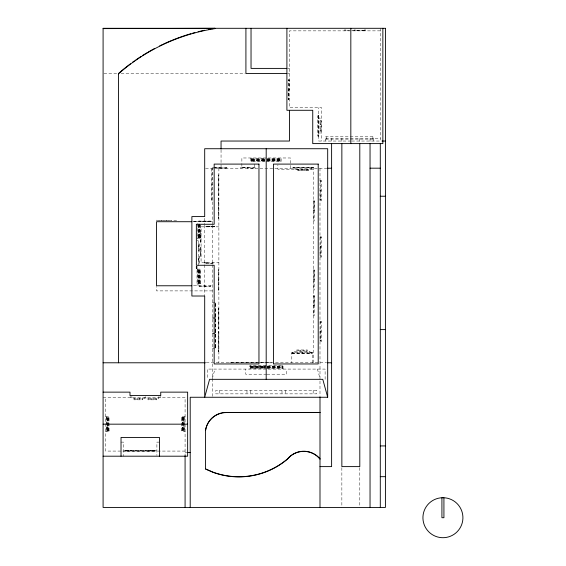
<?xml version="1.0" encoding="UTF-8"?>
<svg xmlns="http://www.w3.org/2000/svg" width="566" height="566" viewBox="0 0 566 566"><rect width="100%" height="100%" fill="white"/><g stroke="black" fill="none" stroke-linecap="round" stroke-linejoin="round"><path stroke-width="0.42" stroke-dasharray="2.83 2.12" d="M212.363 378.541L214.946 369.082M137.941 398.549L137.595 399.186L134.708 399.186L134.998 398.549M134.015 398.549L134.015 399.829L142.745 399.829L142.745 398.549L142.399 399.186L139.512 399.186L139.802 398.549M151.568 398.549L151.221 399.186L148.334 399.186L148.625 398.549M156.372 398.549L156.025 399.186L153.138 399.186L153.428 398.549M298.261 169.51L298.692 170.147L299.046 169.51M304.133 169.51L304.565 170.147L304.918 169.51M300.32 351.253L300.673 350.616L301.098 351.253M306.192 351.253L306.546 350.616L306.97 351.253M298.692 170.147L302.216 170.147L302.64 169.51M304.565 170.147L308.088 170.147L308.512 169.51L308.512 170.791L297.836 170.791L297.836 169.51M300.673 350.616L297.15 350.616L296.726 351.253L296.726 349.972L307.402 349.972L307.402 351.253M302.591 351.253L303.022 350.616L306.546 350.616M319.995 124.937L320.639 124.513L320.639 120.99L319.995 120.558L321.276 120.558L321.276 131.234L319.995 131.234M319.995 130.81L320.639 130.385L320.639 126.862L319.995 126.43M319.995 121.343L320.639 120.99M319.995 127.209L320.639 126.862M198.291 246.507L198.928 246.168L198.928 243.415L198.291 243.076M198.291 247.675L198.928 248.007L198.928 250.766L198.291 251.099L199.572 251.099L199.572 242.743L198.291 242.743M198.291 259.539L198.928 259.207L198.928 256.448L198.291 256.115L199.572 256.115L199.572 263.629M198.291 243.691L198.928 243.415M198.291 248.283L198.928 248.007M198.291 256.723L198.928 256.448M198.291 261.315L198.928 261.039L198.928 263.798L198.291 263.523M364.377 30.224L345.267 30.224L345.267 29.687M364.377 30.755L354.557 30.755L354.557 29.687M380.295 30.861L289.467 30.861L289.467 107.731L321.707 107.731L321.707 141.04M287.719 68.401L289.467 68.401M103.946 73.523L117.608 73.523M121.103 73.523L245.028 73.523M287.726 73.523L289.467 73.523M289.467 79.297L288.186 79.297L288.186 99.8L289.467 99.8M288.186 80.259L289.467 80.259M288.83 80.797L289.36 80.797M289.36 89.548L288.292 89.548L288.292 99.368L288.83 99.368L288.83 80.259M288.292 90.079L289.36 90.079L289.36 80.259M288.186 98.838L289.467 98.838M318.715 115.648L317.859 115.648L317.859 136.144L318.715 136.144M318.715 115.86L318.078 115.86L318.078 135.932L318.715 135.932M318.29 116.08L318.715 116.08M318.078 117.572L318.715 117.572M318.078 117.997L319.995 117.997L319.995 133.795L318.078 133.795M318.078 134.227L318.715 134.227M318.078 135.72L318.715 135.72M325.634 138.479L380.295 138.479M325.634 139.116L373.546 139.116M350.899 141.04L318.715 141.04L318.715 107.731M351.691 141.04L380.295 141.04M250.816 158.834L265.765 158.834M267.067 158.834L281.132 158.834M251.453 159.046L265.121 158.834M266.827 159.046L280.495 158.834M251.453 159.471L265.121 159.471L265.121 160.114L251.453 160.114M266.827 159.471L280.495 159.471L280.495 160.114L266.827 160.114M252.309 159.69L264.265 159.69M267.683 159.69L279.639 159.69M251.453 160.008L265.121 160.008M266.827 160.008L280.495 160.008M251.453 160.327L265.121 160.327L265.121 160.97L251.453 160.97M266.827 160.327L280.495 160.327L280.495 160.97L266.827 160.97M251.453 160.864L265.121 160.864M280.495 160.864L267.683 160.864L267.683 160.327M266.19 161.395L281.132 161.395L281.132 157.978M213.559 167.642L219.658 167.642L219.658 168.173M293.138 167.798L313.21 167.798M213.509 167.904L226.251 167.904M254.438 167.904L240.868 167.642L247.844 167.642L247.844 168.173M205.55 168.229L326.83 168.229M211.797 169.743L212.384 169.743M218.879 174.922L218.235 174.922L218.235 195.419L218.879 195.419M218.235 175.885L218.879 175.885M319.995 180.349L321.276 180.349L321.276 200.845L319.995 200.845M321.17 180.773L320.639 180.773L320.639 199.883M319.995 181.311L321.276 181.311M211.847 184.367L212.335 184.367M218.292 185.174L218.823 185.174M211.847 185.209L212.335 185.209M218.292 185.705L218.823 185.705M321.17 190.063L320.101 190.063L320.101 199.883M320.101 190.593L321.17 190.593M218.235 194.456L218.879 194.456M218.292 194.994L218.561 175.885M218.879 197.98L218.235 197.98L218.235 218.483L218.879 218.483M218.235 198.942L218.879 198.942M211.797 198.999L212.384 198.999M320.101 199.352L320.639 199.352M211.847 199.84L212.087 169.743M319.995 199.883L321.276 199.883M212.384 200.513L211.797 200.513L211.797 168.229M313.5 200.548L314.137 200.548L314.137 221.044L313.5 221.044M313.5 201.503L314.137 201.503M218.292 208.231L218.823 208.231M218.292 208.769L218.823 208.769M313.55 210.262L314.088 210.262M313.55 210.793L314.088 210.793L314.088 200.972L313.819 220.082M218.235 217.521L218.879 217.521M218.292 218.052L218.561 198.942M313.5 220.082L314.137 220.082M210.021 221.391L198.751 221.129M192.737 221.716L212.384 221.716L193.197 221.186M214.189 226.52L205.875 226.251L210.149 226.251L210.149 226.782M214.189 226.782L209.915 226.782L209.915 226.251M218.879 226.839L201.071 226.839L201.071 262.709L218.879 262.709M200.428 233.348L201.071 233.348M200.428 233.765L201.071 233.765M319.995 236.715L321.276 236.715L321.276 257.219L319.995 257.219M198.503 236.871L199.034 236.871M199.359 236.871L199.89 236.871M321.17 237.147L320.639 237.147L320.639 256.257M198.079 237.515L198.503 237.515M199.996 237.515L200.428 237.515M197.859 237.727L200.428 237.727M319.995 237.678L321.276 237.678M200.484 237.805L201.015 237.805M200.484 238.038L201.015 238.038M197.01 238.371L200.428 238.371M197.01 240.741L198.291 240.741L198.291 253.101M200.428 241.845L201.071 241.845M200.484 242.078L200.753 233.765M201.071 242.262L200.428 242.262L200.428 224.278M321.17 246.429L320.101 246.429L320.101 256.257M320.101 246.967L321.17 246.967M201.071 247.434L200.428 247.434L200.428 256.356L201.071 256.356M200.428 247.858L201.071 247.858M200.484 251.898L201.015 251.898M200.484 252.125L201.015 252.125M320.101 255.719L320.639 255.719M200.428 255.938L201.071 255.938M200.484 256.172L200.753 247.858M319.995 256.257L321.276 256.257M204.666 262.765L208.939 262.765L208.939 263.296M204.666 263.027L212.979 263.296M196.367 266.805L197.01 266.805M196.367 267.98L197.01 267.98M197.01 268.142L196.367 268.142L196.367 266.43L198.291 266.473L198.291 254.106M197.01 268.312L196.154 268.312L196.154 265.716M197.01 269.119L200.428 269.119L200.428 284.061L197.01 284.061M197.859 269.756L198.079 283.425M218.879 269.727L218.235 269.727L218.235 290.224L218.879 290.224M313.5 269.727L314.137 269.727L314.137 290.224L313.5 290.224M198.079 269.968L198.503 269.968M199.996 269.968L200.428 269.968M198.503 270.612L199.034 270.612M199.359 270.612L199.89 270.612M218.235 270.69L218.879 270.69M313.5 270.69L314.137 270.69M313.55 279.441L314.088 279.441M218.292 279.972L218.823 279.972M313.55 279.972L314.088 279.972L314.088 270.152L313.819 289.261M218.292 280.51L218.823 280.51M198.503 282.568L199.034 282.568M199.359 282.568L199.89 282.568M198.079 283.205L198.503 283.205M199.996 283.205L200.428 283.205M197.859 283.425L200.428 283.425M193.494 285.773L212.384 285.773M199.607 286.092L210.347 286.361M218.235 289.261L218.879 289.261M313.5 289.261L314.137 289.261M218.292 289.799L218.561 270.69M212.384 290.896L156.563 290.896L156.563 286.474M313.5 295.346L314.137 295.346L314.137 315.849L313.5 315.849M313.5 296.308L314.137 296.308M212.384 302.824L215.795 302.824L215.795 317.774L212.384 317.774M215.37 303.68L215.795 303.68M313.55 305.067L314.088 305.067M313.55 305.598L314.088 305.598L314.088 295.777L313.819 314.887M218.879 308.159L218.235 308.159L218.235 328.655L218.879 328.655M218.235 309.121L218.879 309.121M313.5 314.887L314.137 314.887M215.37 316.918L215.795 316.918M214.733 317.13L215.795 317.13M212.384 318.198L215.795 318.198L215.795 333.148L212.384 333.148M218.292 318.41L218.823 318.41M218.292 318.941L218.823 318.941M215.37 319.054L215.795 319.054M319.995 321.269L321.276 321.269L321.276 341.772L319.995 341.772M321.17 321.7L320.639 321.7L320.639 340.81M319.995 322.231L321.276 322.231M218.235 327.7L218.879 327.7M218.292 328.23L218.561 309.121M321.17 330.99L320.101 330.99L320.101 340.81M218.879 331.223L218.235 331.223L218.235 351.719L218.879 351.719M320.101 331.52L321.17 331.52M218.235 332.178L218.879 332.178M215.37 332.292L215.795 332.292M214.733 332.504L215.795 332.504M212.384 333.572L215.795 333.572L215.795 348.522L212.384 348.522M215.37 334.428L215.795 334.428M320.101 340.272L320.639 340.272M319.995 340.81L321.276 340.81M218.292 341.468L218.823 341.468M218.292 342.005L218.823 342.005M215.37 347.666L215.795 347.666M214.733 347.878L215.795 347.878M218.235 350.757L218.879 350.757M218.292 351.288L218.561 332.178M292.028 352.965L312.092 352.965M291.808 353.177L312.092 353.177L312.092 352.54L312.078 353.177M291.808 353.389L312.312 353.389M231.246 362.665L270.039 362.665M206.236 362.785L326.632 362.785M266.19 365.664L249.748 365.664L249.748 369.082M265.482 366.089L250.455 366.089L250.455 366.733L265.482 366.733M267.322 366.089L282.349 366.089M250.455 366.195L265.482 366.195M267.322 366.195L282.349 366.195M267.322 366.733L282.349 366.733M265.482 366.945L250.455 366.945L250.455 367.582L265.482 367.582M267.322 366.945L282.349 366.945M250.455 367.051L265.482 367.051M267.322 367.051L282.349 367.051M251.389 367.369L264.541 367.369M268.263 367.369L281.415 367.369M267.322 367.582L282.349 367.582M265.482 368.013L250.455 368.225M267.322 368.013L282.349 368.013M249.748 368.225L265.482 368.225M266.614 368.225L283.057 368.225M266.628 374.204L245.694 374.204L245.694 369.082M267.046 374.204L286.686 374.204L286.686 369.082M103.09 397.261L185.082 397.261L185.082 455.121M105.651 416.696L109.068 416.696L109.068 431.639L105.651 431.639M185.082 416.696L181.665 416.696L181.665 431.639L185.082 431.639M106.507 417.333L106.719 431.002M181.665 417.333L184.226 417.333M106.719 417.545L107.144 417.545M108.644 417.545L109.068 417.545M181.665 417.545L182.089 417.545M183.589 417.545L184.014 417.545M107.144 418.189L107.681 418.189M108 418.189L108.538 418.189M182.202 418.189L182.733 418.189M183.051 418.189L183.589 418.189M183.051 422.137L183.377 418.189M107.681 426.198L107.363 430.146M107.144 430.146L107.681 430.146M108 430.146L108.538 430.146M182.202 430.146L182.733 430.146M183.051 430.146L183.589 430.146M106.719 430.79L107.144 430.79M108.644 430.79L109.068 430.79M181.665 430.79L182.089 430.79M183.589 430.79L184.014 430.79M106.507 431.002L109.068 431.002M184.226 431.002L184.014 417.333M121.025 442.117L123.586 442.117L123.586 456.189M159.456 442.117L156.895 442.117L156.895 455.34M125.673 450.642L154.808 450.642M125.673 450.727L131.899 450.727M154.808 450.727L148.582 450.904M125.673 450.904L154.808 450.904M185.082 451.074L105.651 451.074L105.651 397.261M185.082 452.503L186.787 452.503M176.627 220.733L156.563 220.181L171.512 220.747M193.494 221.582L197.01 221.716M198.291 245.892L198.928 246.168M198.291 250.49L198.928 250.766M198.291 258.931L198.928 259.207M198.291 260.707L198.928 261.039M319.995 124.159L320.639 124.513M319.995 130.031L320.639 130.385M307.734 169.51L308.088 170.147M301.862 169.51L302.216 170.147M303.022 350.616L303.376 351.253M297.15 350.616L297.504 351.253M152.792 398.549L153.138 399.186M148.334 399.186L147.988 398.549L147.988 399.829L156.725 399.829L156.725 398.549M139.165 398.549L139.512 399.186M134.361 398.549L134.708 399.186M155.735 398.549L156.025 399.186M150.931 398.549L151.221 399.186M142.108 398.549L142.399 399.186M137.305 398.549L137.595 399.186M317.434 369.082L320.016 378.541M380.295 28.3L380.295 141.974M373.546 141.04L373.546 136.809L325.634 136.809L325.634 141.04M372.902 136.809L372.902 139.116M370.044 138.479L370.044 141.974M365.339 29.581L365.339 30.861M364.377 29.581L364.377 30.861M363.846 30.224L363.846 30.755M359.799 138.479L359.799 142.009M359.799 467.707L359.799 507.426M355.087 29.687L355.087 30.755M345.805 29.581L345.805 30.861M344.843 29.581L344.843 30.861M341.857 138.479L341.857 142.009M341.857 467.707L341.857 507.426M331.612 138.479L331.612 141.04M326.278 136.809L326.278 139.116M325.117 379.326L325.117 369.082L207.255 369.082L207.255 379.326M319.995 168.229L319.995 397.261M318.29 115.86L318.29 135.932M313.5 362.785L313.5 169.227L277.885 169.227L277.885 164.954M313.423 168.229L313.423 167.373L292.926 167.373L292.926 168.229M313.21 168.229L313.21 167.586L293.138 167.586L293.138 168.229M313.161 390.434L313.161 393.851M312.998 167.798L312.998 168.229M312.312 362.785L312.312 352.54L291.808 352.54L291.808 362.785M311.88 352.54L311.88 353.177M311.505 167.586L311.505 168.229M311.074 167.586L311.074 169.51L295.275 169.51L295.275 167.586M311.13 352.54L311.13 353.177M310.387 352.54L310.387 353.177M309.963 353.177L309.963 351.253L294.157 351.253L294.157 353.177M302.477 352.59L302.477 353.127M301.947 352.59L301.947 353.127M294.851 167.586L294.851 168.229M293.733 352.54L293.733 353.177M293.351 167.586L293.351 168.229M292.764 352.54L292.764 353.177M292.24 352.54L292.24 352.965M292.028 352.54L292.028 353.177M290.507 168.229L290.507 157.978L241.873 157.978L241.873 168.229M285.406 390.434L285.406 393.851M283.057 369.082L283.057 365.664L267.485 365.664L267.555 366.089M282.349 365.664L282.349 368.225M282.116 365.664L282.116 366.089M282.116 367.582L282.116 368.013M281.988 390.434L281.988 393.851M281.415 366.195L281.415 366.733M281.415 367.051L281.415 367.582M280.283 159.046L280.283 159.471M280.283 160.97L280.283 161.395M279.639 159.471L279.639 160.008M279.639 160.327L279.639 160.864M271.701 362.848L229.577 362.848M268.263 366.195L268.263 366.733M268.263 367.051L268.263 367.582M267.683 159.471L267.683 160.008M267.555 367.582L267.555 368.013M265.249 365.664L265.249 366.089M265.249 367.582L265.249 368.013M264.909 159.046L264.909 159.471M264.909 160.97L264.909 161.395L250.816 161.395L250.816 157.978M264.541 366.195L264.541 366.733M264.541 367.051L264.541 367.582M264.265 159.471L264.265 160.008M264.265 160.327L264.265 160.864M255.117 168.229L255.117 167.586L240.564 167.586L240.564 168.229M254.488 164.098L254.438 168.229L247.462 168.173L247.462 167.642M252.309 159.471L252.309 160.008M252.309 160.327L252.309 160.864M251.672 159.046L251.672 159.471M251.672 160.97L251.672 161.395M251.453 158.834L251.453 161.395M251.389 366.195L251.389 366.733M251.389 367.051L251.389 367.582M250.688 365.664L250.688 366.089M250.688 367.582L250.688 368.013M250.391 390.434L250.391 393.851M246.974 390.434L246.974 393.851M241.25 167.586L241.25 168.229M226.938 168.229L226.938 167.586L212.384 167.586L212.384 224.348M226.251 167.586L226.251 168.229L219.283 168.173L219.283 167.642M221.051 149.806L221.051 168.229M219.212 390.434L219.212 393.851M218.879 168.229L218.879 362.785M215.37 303.468L215.37 317.13M215.37 318.842L215.37 332.504M215.37 334.216L215.37 347.878M215.264 303.468L215.264 317.13M215.264 318.842L215.264 332.504M215.264 334.216L215.264 347.878M214.606 226.839L214.606 226.195L205.691 226.195L205.691 226.839M214.189 226.195L214.189 226.839M213.163 262.709L213.163 263.353L204.248 263.353L204.248 262.709M212.745 262.709L212.745 263.353M212.384 225.226L212.384 397.261M210.587 221.716L210.587 221.073L198.496 221.073L198.496 221.716M210.587 285.773L210.587 286.41L199.062 286.41L199.062 285.773M210.021 221.073L210.021 221.716M210.05 285.773L210.05 286.41M208.705 262.765L208.705 263.296M206.109 226.195L206.109 226.839M205.125 285.823L205.125 286.361M204.828 285.823L204.828 286.361M204.694 218.299L204.694 224.348M204.694 225.226L204.694 296.018M204.545 221.129L204.545 221.66M204.227 221.129L204.227 221.66M199.996 224.914L199.996 237.727M199.996 283.425L199.996 269.756L199.359 269.756L199.359 283.425M199.89 224.065L199.89 237.727M199.89 269.756L199.89 283.425M199.607 285.773L199.607 286.41M199.359 224.065L199.359 237.727M199.14 224.914L199.14 237.727M199.14 283.425L199.14 269.756L198.503 269.756L198.503 283.425M199.062 221.073L199.062 221.716M199.034 224.065L199.034 237.727M199.034 269.756L199.034 283.425M198.716 224.914L198.716 236.871M198.716 270.612L198.716 282.568M198.503 224.278L198.503 237.727M198.079 224.914L198.079 237.727M197.859 223.421L197.859 238.371M197.859 269.119L197.859 284.061M197.01 265.588L197.01 285.773M196.579 266.289L196.579 268.142M184.226 416.696L184.226 431.639M183.589 417.333L183.589 431.002L182.945 431.002L182.945 417.333M183.377 423.764L183.377 430.146M183.051 417.333L183.051 431.002M182.733 417.333L182.733 431.002L182.089 431.002L182.089 417.333M182.202 417.333L182.202 431.002M160.567 396.625L160.567 397.261M160.39 396.837L160.39 397.261M159.166 396.837L159.166 397.261M158.82 396.625L158.82 398.549L145.894 398.549L145.894 397.261M154.808 450.557L154.808 451.243M145.37 396.625L145.37 397.261M144.839 397.261L144.839 398.549L131.913 398.549L131.913 396.625M131.567 396.837L131.567 397.261M130.343 396.837L130.343 397.261M130.166 396.625L130.166 397.261M125.673 450.557L125.673 451.243M108.644 431.002L108.644 417.333L108 417.333L108 431.002M108.538 417.333L108.538 431.002M107.788 431.002L107.788 417.333L107.144 417.333L107.144 431.002M107.681 417.333L107.681 431.002M107.363 418.189L107.363 424.571M106.507 416.696L106.507 431.639M316.578 390.434L215.795 390.434L215.795 393.851L316.578 393.851L316.578 390.434M156.067 450.557L124.421 450.557L124.421 451.243L156.067 451.243L156.067 450.557"/><path stroke-width="0.85" d="M103.09 28.618L214.953 28.3A189.695 186.398 0 0 0 211.719 28.838M286.849 68.401L251.035 68.401L251.035 28.3M286.856 73.523L245.913 73.523L245.913 28.3M382 141.04L385.418 141.04M370.044 168.18L380.295 168.18M327.466 168.229L331.612 168.229M380.295 196.232L385.418 196.232M191.733 221.716L156.563 221.716L156.563 285.773L191.733 285.773M380.295 329.603L385.418 329.603M103.09 362.785L205.359 362.785M327.466 362.785L331.612 362.785M103.09 392.139L129.996 392.139L129.996 395.556L160.737 395.556L160.737 392.139L187.643 392.139L187.643 456.196L103.09 456.196M327.686 397.261L322.79 379.326L209.59 379.326L204.694 397.261L204.694 296.018L191.881 296.018L191.881 216.587L204.694 216.587L204.694 148.724L327.686 148.724L327.686 397.261L190.204 397.261L190.204 507.426M222.339 412.791A20.949 20.864 0 0 1 226.471 412.416L319.995 412.416M205.578 430.309A20.949 20.864 0 0 1 226.471 412.572L319.995 412.572M103.09 424.167L187.643 424.167M380.295 445.93L385.418 445.93M187.643 452.503L190.204 452.503M319.995 466.61L331.612 466.61L331.612 143.672M380.295 476.678L385.418 476.678M205.578 468.924L212.95 472.129A75.037 74.712 0 0 0 287.57 458.877A20.942 20.85 0 0 1 319.995 458.877M443.921 497.783L443.921 517.713L441.919 517.713L441.919 497.783M382.857 28.3L382.857 143.601L312.743 143.601L312.743 110.292L286.905 110.292L286.905 28.3M380.295 143.665L380.295 507.426M370.044 143.722L370.044 507.426M359.799 143.778L359.799 466.61L341.857 466.61L341.857 143.778M350.828 28.3L350.828 143.601M319.995 397.261L319.995 507.426M289.467 110.363L289.467 141.04L221.051 141.04L221.051 148.936M287.57 458.877L287.57 459.033A75.037 74.712 0 0 1 212.95 472.285L205.578 469.08L205.578 430.153A20.949 20.864 0 0 1 221.525 412.961M266.19 148.724L266.19 379.326M185.082 455.474L185.082 507.426M159.456 456.196L159.456 437.426L121.025 437.426L121.025 456.196M118.464 362.785L118.464 73.523A189.695 186.398 0 0 1 130.491 63.774M287.57 459.033A20.942 20.85 0 0 1 319.995 459.033M118.464 73.842A189.695 186.398 0 0 1 214.953 28.618M132.465 62.324A189.695 186.398 0 0 1 134.46 60.902M135.798 59.968A189.695 186.398 0 0 1 141.231 56.338M142.611 55.461A189.695 186.398 0 0 1 147.493 52.482M148.193 52.072A189.695 186.398 0 0 1 154.624 48.485M159.711 45.867A189.695 186.398 0 0 1 162.661 44.445M163.397 44.091A189.695 186.398 0 0 1 171.639 40.469M172.397 40.158A189.695 186.398 0 0 1 179.273 37.505M180.045 37.229A189.695 186.398 0 0 1 190.954 33.677M192.532 33.224A189.695 186.398 0 0 1 194.902 32.573M198.079 31.746A189.695 186.398 0 0 1 204.468 30.253M208.486 29.432A189.695 186.398 0 0 1 210.099 29.128M442.923 497.719L440.313 497.889A19.987 19.987 0 0 0 426.064 528.453A19.987 19.987 0 0 0 459.783 528.453A19.987 19.987 0 0 0 445.527 497.889L442.923 497.719M385.418 28.3L103.09 28.3L103.09 507.426L385.418 507.426L385.418 28.3M258.959 164.098L214.167 164.098L214.167 224.278L196.36 224.278L196.36 265.27L214.167 265.27L214.167 363.952L258.959 363.952L258.959 164.098M318.212 164.098L273.42 164.098L273.42 363.952L318.212 363.952L318.212 164.098"/></g></svg>
